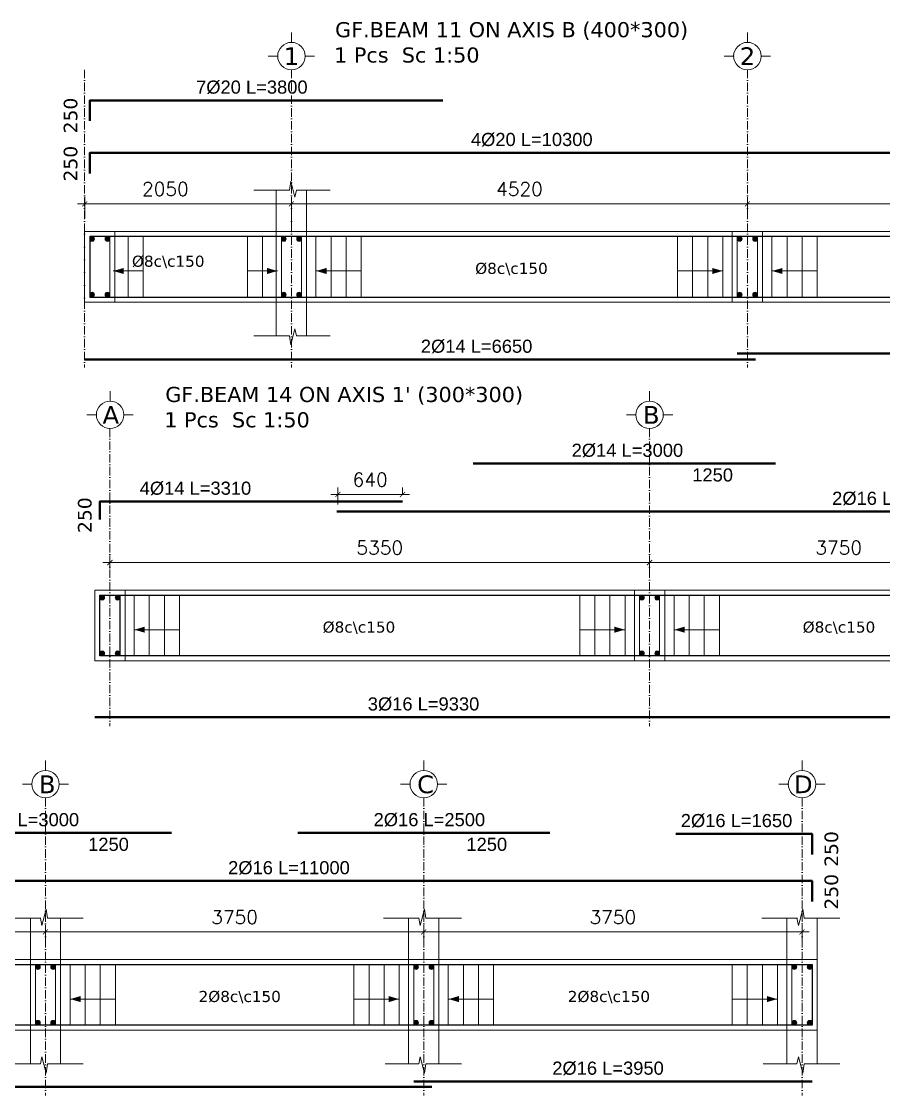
# Model space of a CAD drawing. Header units: inches. Extents: x -26151 to 62940, y -10194 to 246332.
# Drawn here: x 2773 to 3628, y 105344 to 106408 of the extents above; entities that cross this region are included whole.
import ezdxf

# ---------------------------------------------------------------- set-up
doc = ezdxf.new("R2010")
doc.units = ezdxf.units.IN
doc.header["$LTSCALE"] = 0.7
doc.header["$MEASUREMENT"] = 0
doc.linetypes.add('ACAD_ISO10W100', pattern=[18, 12, -3, 0, -3])
doc.layers.get('0').update_dxf_attribs({"lineweight": 13})
doc.layers.get('Defpoints').update_dxf_attribs({"lineweight": 5})
for name, color, linetype, lineweight in [('axis', 254, 'ACAD_ISO10W100', 9), ('BEAM FRAME', 5, 'Continuous', 18), ('COLUMN', 4, 'Continuous', 20), ('elevline', 30, 'Continuous', 20), ('FRAME 070', 5, 'Continuous', 60), ('hatch', 9, 'Continuous', 9), ('renforcment', 141, 'Continuous', 40), ('tex', 3, 'Continuous', 25), ('TEXT', 3, 'Continuous', 25), ('top rein. extension', 50, 'Continuous', 20), ('top renforcment', 7, 'Continuous', 40)]:
    doc.layers.add(name, color=color, linetype=linetype, lineweight=lineweight)
doc.styles.add('100', font='romans.shx', dxfattribs={"height": 13.5})
doc.styles.add('romanc', font='verdana.ttf', dxfattribs={"height": 250})
doc.styles.get("Standard").update_dxf_attribs({"font": 'arial.ttf', "height": 13})
doc.dimstyles.new('100', dxfattribs={"dimtxt": 13.5, "dimasz": 5, "dimexe": 7, "dimexo": 7, "dimgap": 8, "dimtad": 1, "dimdec": 0, "dimlfac": 10, "dimzin": 4, "dimdsep": 46, "dimtxsty": '100', "dimblk": 'ARCHTICK', "dimcen": 0.09, "dimdle": 7, "dimclrd": 1, "dimclre": 8, "dimclrt": 2, "dimadec": 0, "dimazin": 1, "dimtfac": 1, "dimtdec": 0, "dimtix": 1, "dimtofl": 0, "dimtmove": 0, "dimatfit": 3, "dimldrblk": 'ARCHTICK', "dimfxl": 0, "dimtolj": 1, "dimtzin": 0, "dimlwd": -1, "dimlwe": -1, "dimarcsym": 0})
doc.dimstyles.get("Standard").update_dxf_attribs({"dimtxt": 13, "dimasz": 5, "dimexe": 0.18, "dimexo": 0.0625, "dimgap": 6, "dimtad": 1, "dimdec": 0, "dimlfac": 10, "dimzin": 0, "dimdsep": 46, "dimtxsty": 'Standard', "dimblk": 'ARCHTICK', "dimcen": 0.09, "dimse1": 1, "dimse2": 1, "dimclrd": 1, "dimclre": 7, "dimclrt": 3, "dimadec": 0, "dimazin": 0, "dimtfac": 1, "dimtdec": 0, "dimtix": 1, "dimtofl": 0, "dimtmove": 0, "dimatfit": 3, "dimldrblk": 'ARCHTICK', "dimfxl": 0, "dimtolj": 1, "dimtzin": 0, "dimarcsym": 0})

# ---------------------------------------------------------------- blocks, each defined once
blk = doc.blocks.new('*D1997')
at = {"layer": 'Defpoints', "color": 0, "transparency": 16777216}
for p in [(2810.8, 106278.2, -218.4), (2810.8, 106278.2), (3840.7, 106278.2, -167.8)]:
    blk.add_point(p, dxfattribs=at)
at = {"layer": 'TEXT', "color": 3, "transparency": 16777216, "insert": (3279, 106291.3), "char_height": 13, "attachment_point": 5}
blk.add_mtext('\\A1;4%%C20 L=10300', dxfattribs=at)
blk = doc.blocks.new('_ArchTick')
at = {"color": 0, "linetype": 'ByBlock', "lineweight": 0, "const_width": 0.15}
blk.add_lwpolyline([(-0.5, -0.5), (0.5, 0.5)], dxfattribs=at)
blk = doc.blocks.new('*D2000')
at = {"color": 8, "transparency": 16777216}
for p, q in [((3492.8, 106218.8), (3492.8, 106234.7)), ((4132.8, 106221.1), (4132.8, 106234.7))]:
    blk.add_line(p, q, dxfattribs=at)
at = {"color": 1, "transparency": 16777216}
blk.add_line((4139.8, 106227.7), (3485.8, 106227.7), dxfattribs=at)
at = {"layer": 'Defpoints', "color": 0, "transparency": 16777216}
for p in [(3492.8, 106227.7), (3492.8, 106211.8), (4132.8, 106214.1)]:
    blk.add_point(p, dxfattribs=at)
at = {"color": 1, "transparency": 16777216, "xscale": 5, "yscale": 5, "zscale": 5, "rotation": 180}
blk.add_blockref('_ArchTick', (3492.8, 106227.7), dxfattribs=at)
at = {"color": 1, "transparency": 16777216, "xscale": 5, "yscale": 5, "zscale": 5}
blk.add_blockref('_ArchTick', (4132.8, 106227.7), dxfattribs=at)
at = {"color": 2, "transparency": 16777216, "insert": (3812.8, 106242.4), "char_height": 13.5, "attachment_point": 5, "style": '100'}
blk.add_mtext('\\A1;6400', dxfattribs=at)
blk = doc.blocks.new('*D2001')
at = {"color": 8, "transparency": 16777216}
for p, q in [((3040.8, 106206.5), (3040.8, 106234.7)), ((3492.8, 106218.8), (3492.8, 106234.7))]:
    blk.add_line(p, q, dxfattribs=at)
at = {"color": 1, "transparency": 16777216}
blk.add_line((3033.8, 106227.7), (3499.8, 106227.7), dxfattribs=at)
at = {"layer": 'Defpoints', "color": 0, "transparency": 16777216}
for p in [(3492.8, 106227.7), (3492.8, 106211.8), (3040.8, 106199.5)]:
    blk.add_point(p, dxfattribs=at)
at = {"color": 1, "transparency": 16777216, "xscale": 5, "yscale": 5, "zscale": 5, "rotation": 180}
blk.add_blockref('_ArchTick', (3040.8, 106227.7), dxfattribs=at)
at = {"color": 1, "transparency": 16777216, "xscale": 5, "yscale": 5, "zscale": 5}
blk.add_blockref('_ArchTick', (3492.8, 106227.7), dxfattribs=at)
at = {"color": 2, "transparency": 16777216, "insert": (3266.8, 106242.4), "char_height": 13.5, "attachment_point": 5, "style": '100'}
blk.add_mtext('\\A1;4520', dxfattribs=at)
blk = doc.blocks.new('*D2002')
at = {"layer": 'Defpoints', "color": 0, "transparency": 16777216}
for p in [(2810.8, 106330.2, -218.4), (2810.8, 106330.2), (3190.8, 106330.2, -209.5)]:
    blk.add_point(p, dxfattribs=at)
at = {"layer": 'TEXT', "color": 3, "transparency": 16777216, "insert": (3001.5, 106343.2), "char_height": 13, "attachment_point": 5}
blk.add_mtext('\\A1;7%%C20 L=3800', dxfattribs=at)
blk = doc.blocks.new('*D2003')
at = {"layer": 'Defpoints', "color": 0, "transparency": 16777216}
for p in [(2835.8, 106073.4, -13652.7), (3500.8, 106073.4, -37100.9), (3500.8, 106073.4)]:
    blk.add_point(p, dxfattribs=at)
at = {"layer": 'TEXT', "color": 3, "transparency": 16777216, "insert": (3224.3, 106086.4), "char_height": 13, "attachment_point": 5}
blk.add_mtext('\\A1;2%%C14 L=6650', dxfattribs=at)
blk = doc.blocks.new('*D2004')
at = {"layer": 'Defpoints', "color": 0, "transparency": 16777216}
for p in [(3482.8, 106079.5, -13652.7), (4142.8, 106079.5, -37100.9), (4142.8, 106079.5)]:
    blk.add_point(p, dxfattribs=at)
at = {"layer": 'TEXT', "color": 3, "transparency": 16777216, "insert": (3830.1, 106092.5), "char_height": 13, "attachment_point": 5}
blk.add_mtext('\\A1;2%%C14 L=6600', dxfattribs=at)
blk = doc.blocks.new('*D2006')
at = {"color": 8, "transparency": 16777216}
for p, q in [((2835.8, 106213.3), (2835.8, 106234.7)), ((3040.8, 106206.5), (3040.8, 106234.7))]:
    blk.add_line(p, q, dxfattribs=at)
at = {"color": 1, "transparency": 16777216}
blk.add_line((3047.8, 106227.7), (2828.8, 106227.7), dxfattribs=at)
at = {"layer": 'Defpoints', "color": 0, "transparency": 16777216}
for p in [(2835.8, 106227.7), (2835.8, 106206.3), (3040.8, 106199.5)]:
    blk.add_point(p, dxfattribs=at)
at = {"color": 1, "transparency": 16777216, "xscale": 5, "yscale": 5, "zscale": 5, "rotation": 180}
blk.add_blockref('_ArchTick', (2835.8, 106227.7), dxfattribs=at)
at = {"color": 1, "transparency": 16777216, "xscale": 5, "yscale": 5, "zscale": 5}
blk.add_blockref('_ArchTick', (3040.8, 106227.7), dxfattribs=at)
at = {"color": 2, "transparency": 16777216, "insert": (2915.8, 106242.4), "char_height": 13.5, "attachment_point": 5, "style": '100'}
blk.add_mtext('\\A1;2050', dxfattribs=at)
blk = doc.blocks.new('*D2012')
at = {"layer": 'Defpoints', "color": 0, "transparency": 16777216}
for p in [(2487, 105556.6, -167.8), (3586.9, 105556.6, -0.5), (3586.9, 105556.6)]:
    blk.add_point(p, dxfattribs=at)
at = {"layer": 'TEXT', "color": 3, "transparency": 16777216, "insert": (3038.3, 105569.6), "char_height": 13, "attachment_point": 5}
blk.add_mtext('\\A1;2%%C16 L=11000', dxfattribs=at)
blk = doc.blocks.new('*D2013')
at = {"color": 8, "transparency": 16777216}
for p, q in [((2261.9, 105500.1), (2261.9, 105513.1)), ((2796.9, 105499.7), (2796.9, 105513.1))]:
    blk.add_line(p, q, dxfattribs=at)
at = {"color": 1, "transparency": 16777216}
blk.add_line((2803.9, 105506.1), (2254.9, 105506.1), dxfattribs=at)
at = {"layer": 'Defpoints', "color": 0, "transparency": 16777216}
for p in [(2261.9, 105506.1), (2261.9, 105493.1), (2796.9, 105492.7)]:
    blk.add_point(p, dxfattribs=at)
at = {"color": 1, "transparency": 16777216, "xscale": 5, "yscale": 5, "zscale": 5, "rotation": 180}
blk.add_blockref('_ArchTick', (2261.9, 105506.1), dxfattribs=at)
at = {"color": 1, "transparency": 16777216, "xscale": 5, "yscale": 5, "zscale": 5}
blk.add_blockref('_ArchTick', (2796.9, 105506.1), dxfattribs=at)
at = {"color": 2, "transparency": 16777216, "insert": (2529.4, 105520.8), "char_height": 13.5, "attachment_point": 5, "style": '100'}
blk.add_mtext('\\A1;5350', dxfattribs=at)
blk = doc.blocks.new('*D2015')
at = {"color": 8, "transparency": 16777216}
for p, q in [((3171.9, 105499.5), (3171.9, 105513.1)), ((3546.9, 105497.2), (3546.9, 105513.1))]:
    blk.add_line(p, q, dxfattribs=at)
at = {"color": 1, "transparency": 16777216}
blk.add_line((3164.9, 105506.1), (3553.9, 105506.1), dxfattribs=at)
at = {"layer": 'Defpoints', "color": 0, "transparency": 16777216}
for p in [(3546.9, 105506.1), (3171.9, 105492.5), (3546.9, 105490.2)]:
    blk.add_point(p, dxfattribs=at)
at = {"color": 1, "transparency": 16777216, "xscale": 5, "yscale": 5, "zscale": 5, "rotation": 180}
blk.add_blockref('_ArchTick', (3171.9, 105506.1), dxfattribs=at)
at = {"color": 1, "transparency": 16777216, "xscale": 5, "yscale": 5, "zscale": 5}
blk.add_blockref('_ArchTick', (3546.9, 105506.1), dxfattribs=at)
at = {"color": 2, "transparency": 16777216, "insert": (3359.4, 105520.8), "char_height": 13.5, "attachment_point": 5, "style": '100'}
blk.add_mtext('\\A1;3750', dxfattribs=at)
blk = doc.blocks.new('*D2016')
at = {"layer": 'Defpoints', "color": 0, "transparency": 16777216}
for p in [(3421.9, 105603.2, -217.9), (3586.9, 105603.2, -218.4), (3586.9, 105603.2)]:
    blk.add_point(p, dxfattribs=at)
at = {"layer": 'TEXT', "color": 3, "transparency": 16777216, "insert": (3482, 105616.3), "char_height": 13, "attachment_point": 5}
blk.add_mtext('\\A1;2%%C16 L=1650', dxfattribs=at)
blk = doc.blocks.new('*D2017')
at = {"layer": 'Defpoints', "color": 0, "transparency": 16777216}
for p in [(3161.9, 105357.9, -37100.9), (3161.9, 105357.9), (3556.9, 105357.9, -13652.7)]:
    blk.add_point(p, dxfattribs=at)
at = {"layer": 'TEXT', "color": 3, "transparency": 16777216, "insert": (3354.6, 105370.9), "char_height": 13, "attachment_point": 5}
blk.add_mtext('\\A1;2%%C16 L=3950', dxfattribs=at)
blk = doc.blocks.new('*D2018')
at = {"layer": 'Defpoints', "color": 0, "transparency": 16777216}
for p in [(2246.9, 105352.8, -37100.9), (2246.9, 105352.8), (3179.9, 105352.8, -13652.7)]:
    blk.add_point(p, dxfattribs=at)
at = {"layer": 'TEXT', "color": 3, "transparency": 16777216, "insert": (2575.2, 105365.8), "char_height": 13, "attachment_point": 5}
blk.add_mtext('\\A1;2%%C16 L=9330', dxfattribs=at)
blk = doc.blocks.new('*D2019')
at = {"color": 8, "transparency": 16777216}
for p, q in [((2796.9, 105499.7), (2796.9, 105513.1)), ((3171.9, 105498.5), (3171.9, 105513.1))]:
    blk.add_line(p, q, dxfattribs=at)
at = {"color": 1, "transparency": 16777216}
blk.add_line((2789.9, 105506.1), (3178.9, 105506.1), dxfattribs=at)
at = {"layer": 'Defpoints', "color": 0, "transparency": 16777216}
for p in [(3171.9, 105506.1), (2796.9, 105492.7), (3171.9, 105491.5)]:
    blk.add_point(p, dxfattribs=at)
at = {"color": 1, "transparency": 16777216, "xscale": 5, "yscale": 5, "zscale": 5, "rotation": 180}
blk.add_blockref('_ArchTick', (2796.9, 105506.1), dxfattribs=at)
at = {"color": 1, "transparency": 16777216, "xscale": 5, "yscale": 5, "zscale": 5}
blk.add_blockref('_ArchTick', (3171.9, 105506.1), dxfattribs=at)
at = {"color": 2, "transparency": 16777216, "insert": (2984.4, 105520.8), "char_height": 13.5, "attachment_point": 5, "style": '100'}
blk.add_mtext('\\A1;3750', dxfattribs=at)
blk = doc.blocks.new('*D2029')
at = {"layer": 'Defpoints', "color": 0, "transparency": 16777216}
for p in [(3085.8, 105922.7, -167.8), (4185.8, 105922.7, -0.5), (4185.8, 105922.7)]:
    blk.add_point(p, dxfattribs=at)
at = {"layer": 'TEXT', "color": 3, "transparency": 16777216, "insert": (3637.1, 105935.7), "char_height": 13, "attachment_point": 5}
blk.add_mtext('\\A1;2%%C16 L=11000', dxfattribs=at)
blk = doc.blocks.new('*D2030')
at = {"color": 1, "transparency": 16777216}
blk.add_line((3402.8, 105872.2), (2853.8, 105872.2), dxfattribs=at)
at = {"color": 8, "transparency": 16777216}
for p, q in [((2860.8, 105866.2), (2860.8, 105879.2)), ((3395.8, 105865.8), (3395.8, 105879.2))]:
    blk.add_line(p, q, dxfattribs=at)
at = {"layer": 'Defpoints', "color": 0, "transparency": 16777216}
for p in [(2860.8, 105872.2), (2860.8, 105859.2), (3395.8, 105858.8)]:
    blk.add_point(p, dxfattribs=at)
at = {"color": 1, "transparency": 16777216, "xscale": 5, "yscale": 5, "zscale": 5, "rotation": 180}
blk.add_blockref('_ArchTick', (2860.8, 105872.2), dxfattribs=at)
at = {"color": 1, "transparency": 16777216, "xscale": 5, "yscale": 5, "zscale": 5}
blk.add_blockref('_ArchTick', (3395.8, 105872.2), dxfattribs=at)
at = {"color": 2, "transparency": 16777216, "insert": (3128.3, 105886.9), "char_height": 13.5, "attachment_point": 5, "style": '100'}
blk.add_mtext('\\A1;5350', dxfattribs=at)
blk = doc.blocks.new('*D2031')
at = {"layer": 'Defpoints', "color": 0, "transparency": 16777216}
for p in [(2819.8, 105932.7, -218.5), (3150.8, 105932.7, -157.8), (3150.8, 105932.7)]:
    blk.add_point(p, dxfattribs=at)
at = {"layer": 'TEXT', "color": 3, "transparency": 16777216, "insert": (2945.6, 105945.7), "char_height": 13, "attachment_point": 5}
blk.add_mtext('\\A1;4%%C14 L=3310', dxfattribs=at)
blk = doc.blocks.new('*D2176')
at = {"color": 8, "transparency": 16777216}
for p, q in [((3086.8, 105929.7), (3086.8, 105946.7)), ((3150.8, 105939.7), (3150.8, 105946.7))]:
    blk.add_line(p, q, dxfattribs=at)
at = {"color": 1, "transparency": 16777216}
blk.add_line((3079.8, 105939.7), (3157.8, 105939.7), dxfattribs=at)
at = {"layer": 'Defpoints', "color": 0, "transparency": 16777216}
for p in [(3150.8, 105939.7), (3150.8, 105932.7), (3086.8, 105922.7)]:
    blk.add_point(p, dxfattribs=at)
at = {"color": 1, "transparency": 16777216, "xscale": 5, "yscale": 5, "zscale": 5, "rotation": 180}
blk.add_blockref('_ArchTick', (3086.8, 105939.7), dxfattribs=at)
at = {"color": 1, "transparency": 16777216, "xscale": 5, "yscale": 5, "zscale": 5}
blk.add_blockref('_ArchTick', (3150.8, 105939.7), dxfattribs=at)
at = {"color": 2, "transparency": 16777216, "insert": (3118.8, 105954.5), "char_height": 13.5, "attachment_point": 5, "style": '100'}
blk.add_mtext('\\A1;640', dxfattribs=at)
blk = doc.blocks.new('*D2034')
at = {"layer": 'Defpoints', "color": 0, "transparency": 16777216}
for p in [(2845.8, 105718.9, -37100.9), (2845.8, 105718.9), (3778.8, 105718.9, -13652.7)]:
    blk.add_point(p, dxfattribs=at)
at = {"layer": 'TEXT', "color": 3, "transparency": 16777216, "insert": (3171.7, 105731.9), "char_height": 13, "attachment_point": 5}
blk.add_mtext('\\A1;3%%C16 L=9330', dxfattribs=at)
blk = doc.blocks.new('*D2035')
at = {"color": 1, "transparency": 16777216}
blk.add_line((3388.8, 105872.2), (3777.8, 105872.2), dxfattribs=at)
at = {"color": 8, "transparency": 16777216}
for p, q in [((3395.8, 105865.8), (3395.8, 105879.2)), ((3770.8, 105864.6), (3770.8, 105879.2))]:
    blk.add_line(p, q, dxfattribs=at)
at = {"layer": 'Defpoints', "color": 0, "transparency": 16777216}
for p in [(3770.8, 105872.2), (3395.8, 105858.8), (3770.8, 105857.6)]:
    blk.add_point(p, dxfattribs=at)
at = {"color": 1, "transparency": 16777216, "xscale": 5, "yscale": 5, "zscale": 5, "rotation": 180}
blk.add_blockref('_ArchTick', (3395.8, 105872.2), dxfattribs=at)
at = {"color": 1, "transparency": 16777216, "xscale": 5, "yscale": 5, "zscale": 5}
blk.add_blockref('_ArchTick', (3770.8, 105872.2), dxfattribs=at)
at = {"color": 2, "transparency": 16777216, "insert": (3583.3, 105886.9), "char_height": 13.5, "attachment_point": 5, "style": '100'}
blk.add_mtext('\\A1;3750', dxfattribs=at)
blk = doc.blocks.new('*D2047')
at = {"layer": 'Defpoints', "color": 0, "transparency": 16777216}
for p in [(3220.8, 105970.3, -203.1), (3220.8, 105970.3), (3520.8, 105970.3, -189.9)]:
    blk.add_point(p, dxfattribs=at)
at = {"layer": 'TEXT', "color": 3, "transparency": 16777216, "insert": (3373.8, 105983.3), "char_height": 13, "attachment_point": 5}
blk.add_mtext('\\A1;2%%C14 L=3000', dxfattribs=at)
blk = doc.blocks.new('*D2048')
at = {"layer": 'Defpoints', "color": 0, "transparency": 16777216}
for p in [(3395.8, 105968.7), (3520.8, 105968.7), (3520.8, 105946.3)]:
    blk.add_point(p, dxfattribs=at)
at = {"layer": 'TEXT', "color": 3, "transparency": 16777216, "insert": (3458.3, 105959), "char_height": 13, "attachment_point": 5}
blk.add_mtext('\\A1;1250', dxfattribs=at)
blk = doc.blocks.new('*D2050')
at = {"layer": 'Defpoints', "color": 0, "transparency": 16777216}
for p in [(3046.9, 105604.2, -203.1), (3046.9, 105604.2), (3296.9, 105604.2, -189.9)]:
    blk.add_point(p, dxfattribs=at)
at = {"layer": 'TEXT', "color": 3, "transparency": 16777216, "insert": (3177.5, 105617.2), "char_height": 13, "attachment_point": 5}
blk.add_mtext('\\A1;2%%C16 L=2500', dxfattribs=at)
blk = doc.blocks.new('*D2051')
at = {"layer": 'Defpoints', "color": 0, "transparency": 16777216}
for p in [(3171.9, 105602.6), (3296.9, 105602.6), (3296.9, 105580.2)]:
    blk.add_point(p, dxfattribs=at)
at = {"layer": 'TEXT', "color": 3, "transparency": 16777216, "insert": (3234.4, 105592.9), "char_height": 13, "attachment_point": 5}
blk.add_mtext('\\A1;1250', dxfattribs=at)
blk = doc.blocks.new('*D2052')
at = {"layer": 'Defpoints', "color": 0, "transparency": 16777216}
for p in [(2621.9, 105604.2, -203.1), (2621.9, 105604.2), (2921.9, 105604.2, -189.9)]:
    blk.add_point(p, dxfattribs=at)
at = {"layer": 'TEXT', "color": 3, "transparency": 16777216, "insert": (2775, 105617.2), "char_height": 13, "attachment_point": 5}
blk.add_mtext('\\A1;2%%C16 L=3000', dxfattribs=at)
blk = doc.blocks.new('*D2053')
at = {"layer": 'Defpoints', "color": 0, "transparency": 16777216}
for p in [(2796.9, 105602.6), (2921.9, 105602.6), (2921.9, 105580.2)]:
    blk.add_point(p, dxfattribs=at)
at = {"layer": 'TEXT', "color": 3, "transparency": 16777216, "insert": (2859.4, 105592.9), "char_height": 13, "attachment_point": 5}
blk.add_mtext('\\A1;1250', dxfattribs=at)

msp = doc.modelspace()

# ---------------------------------------------------------------- hatches: boundary and pattern name
at = {"layer": 'elevline'}
for points in [[(2845.52, 106193, 1), (2840.76, 106193, 1)], [(2856, 106193, -1), (2860.76, 106193, -1)], [(3035.52, 106193, 1), (3030.76, 106193, 1)], [(3046, 106193, -1), (3050.76, 106193, -1)], [(3487.52, 106193, 1), (3482.76, 106193, 1)], [(3498, 106193, -1), (3502.76, 106193, -1)], [(2845.52, 106137.75, -1), (2840.76, 106137.75, -1)], [(2856, 106137.75, 1), (2860.76, 106137.75, 1)], [(3035.52, 106137.75, -1), (3030.76, 106137.75, -1)], [(3046, 106137.75, 1), (3050.76, 106137.75, 1)], [(3487.52, 106137.75, -1), (3482.76, 106137.75, -1)], [(3498, 106137.75, 1), (3502.76, 106137.75, 1)], [(2855.52, 105837.48, 1), (2850.76, 105837.48, 1)], [(2866, 105837.48, -1), (2870.76, 105837.48, -1)], [(3390.52, 105837.48, 1), (3385.76, 105837.48, 1)], [(3401, 105837.48, -1), (3405.76, 105837.48, -1)], [(2855.52, 105782.24, -1), (2850.76, 105782.24, -1)], [(2866, 105782.24, 1), (2870.76, 105782.24, 1)], [(3390.52, 105782.24, -1), (3385.76, 105782.24, -1)], [(3401, 105782.24, 1), (3405.76, 105782.24, 1)], [(2791.69, 105471.39, 1), (2786.93, 105471.39, 1)], [(2802.18, 105471.39, -1), (2806.93, 105471.39, -1)], [(3166.69, 105471.39, 1), (3161.93, 105471.39, 1)], [(3177.18, 105471.39, -1), (3181.93, 105471.39, -1)], [(3541.69, 105471.39, 1), (3536.93, 105471.39, 1)], [(3552.18, 105471.39, -1), (3556.93, 105471.39, -1)], [(2791.69, 105416.15, -1), (2786.93, 105416.15, -1)], [(2802.18, 105416.15, 1), (2806.93, 105416.15, 1)], [(3166.69, 105416.15, -1), (3161.93, 105416.15, -1)], [(3177.18, 105416.15, 1), (3181.93, 105416.15, 1)], [(3541.69, 105416.15, -1), (3536.93, 105416.15, -1)], [(3552.18, 105416.15, 1), (3556.93, 105416.15, 1)]]:
    msp.add_hatch(color=256, dxfattribs=at).paths.add_polyline_path(points)

# ---------------------------------------------------------------- linework, layer by layer
at = {"layer": 'axis'}
for p, q in [((2835.76, 106360.57), (2835.76, 106065.64)), ((3040.76, 106360.57), (3040.76, 106065.64)), ((3492.76, 106360.57), (3492.76, 106065.64)), ((3492.76, 106360.57), (3492.76, 106065.64)), ((2860.76, 106005.05), (2860.76, 105710.12)), ((3395.76, 106005.05), (3395.76, 105710.12)), ((2796.93, 105638.96), (2796.93, 105344.03)), ((3171.93, 105638.96), (3171.93, 105344.03)), ((3546.93, 105638.96), (3546.93, 105344.03)), ((3546.93, 105638.96), (3546.93, 105344.03))]:
    msp.add_line(p, q, dxfattribs=at)
at = {"layer": 'BEAM FRAME', "elevation": 217.91}
for points in [[(2835.76, 106130.37), (4709.76, 106130.37), (4709.76, 106200.37), (2835.76, 106200.37)], [(4160.76, 105774.86), (2845.76, 105774.86), (2845.76, 105844.86), (4160.76, 105844.86)], [(3561.93, 105408.77), (2246.93, 105408.77), (2246.93, 105478.77), (3561.93, 105478.77)]]:
    msp.add_lwpolyline(points, close=True, dxfattribs=at)
at = {"layer": 'COLUMN', "lineweight": 20}
for p, q in [((3025.76, 106241.3, 217.91), (3025.76, 106200.37, 217.91)), ((3055.76, 106241.3, 217.91), (3055.76, 106200.37, 217.91)), ((3025.76, 106096.95, 217.91), (3025.76, 106130.37, 217.91)), ((3055.76, 106096.95, 217.91), (3055.76, 106130.37, 217.91)), ((2781.93, 105519.7, 217.91), (2781.93, 105478.77, 217.91)), ((2811.93, 105519.7, 217.91), (2811.93, 105478.77, 217.91)), ((3156.93, 105519.7, 217.91), (3156.93, 105478.77, 217.91)), ((3186.93, 105519.7, 217.91), (3186.93, 105478.77, 217.91)), ((3531.93, 105519.7, 217.91), (3531.93, 105478.77, 217.91)), ((3561.93, 105519.7, 217.91), (3561.93, 105478.77, 217.91)), ((2781.93, 105375.35, 217.91), (2781.93, 105408.77, 217.91)), ((2811.93, 105375.35, 217.91), (2811.93, 105408.77, 217.91)), ((3156.93, 105375.35, 217.91), (3156.93, 105408.77, 217.91)), ((3186.93, 105375.35, 217.91), (3186.93, 105408.77, 217.91)), ((3531.93, 105375.35, 217.91), (3531.93, 105408.77, 217.91)), ((3561.93, 105375.35, 217.91), (3561.93, 105408.77, 217.91))]:
    msp.add_line(p, q, dxfattribs=at)
at = {"layer": 'elevline'}
for p, q in [((2878.85, 106135.37), (2878.85, 106195.37)), ((2893.85, 106135.37), (2893.85, 106195.37)), ((2997.1, 106135.37), (2997.1, 106195.37)), ((3012.1, 106135.37), (3012.1, 106195.37)), ((3065.07, 106135.37), (3065.07, 106195.37)), ((3080.03, 106135.37), (3080.03, 106195.37)), ((3095.03, 106135.37), (3095.03, 106195.37)), ((3110.03, 106135.37), (3110.03, 106195.37)), ((3423.49, 106135.37), (3423.49, 106195.37)), ((3438.49, 106135.37), (3438.49, 106195.37)), ((3453.49, 106135.37), (3453.49, 106195.37)), ((3468.45, 106135.37), (3468.45, 106195.37)), ((3517.07, 106135.37), (3517.07, 106195.37)), ((3532.03, 106135.37), (3532.03, 106195.37)), ((3547.03, 106135.37), (3547.03, 106195.37)), ((3562.03, 106135.37), (3562.03, 106195.37)), ((2870.8, 105779.86), (2870.8, 105839.86)), ((2884.87, 105779.86), (2884.87, 105839.86)), ((2899.83, 105779.86), (2899.83, 105839.86)), ((2914.83, 105779.86), (2914.83, 105839.86)), ((2929.83, 105779.86), (2929.83, 105839.86)), ((3326.49, 105779.86), (3326.49, 105839.86)), ((3341.49, 105779.86), (3341.49, 105839.86)), ((3356.49, 105779.86), (3356.49, 105839.86)), ((3371.45, 105779.86), (3371.45, 105839.86)), ((3420.07, 105779.86), (3420.07, 105839.86)), ((3435.03, 105779.86), (3435.03, 105839.86)), ((3450.03, 105779.86), (3450.03, 105839.86)), ((3465.03, 105779.86), (3465.03, 105839.86)), ((2821.25, 105413.77), (2821.25, 105473.77)), ((2836.2, 105413.77), (2836.2, 105473.77)), ((2851.2, 105413.77), (2851.2, 105473.77)), ((2866.2, 105413.77), (2866.2, 105473.77)), ((3102.66, 105413.77), (3102.66, 105473.77)), ((3117.66, 105413.77), (3117.66, 105473.77)), ((3132.66, 105413.77), (3132.66, 105473.77)), ((3147.62, 105413.77), (3147.62, 105473.77)), ((3196.25, 105413.77), (3196.25, 105473.77)), ((3211.2, 105413.77), (3211.2, 105473.77)), ((3226.2, 105413.77), (3226.2, 105473.77)), ((3241.2, 105413.77), (3241.2, 105473.77)), ((3477.66, 105413.77), (3477.66, 105473.77)), ((3492.66, 105413.77), (3492.66, 105473.77)), ((3507.66, 105413.77), (3507.66, 105473.77)), ((3522.62, 105413.77), (3522.62, 105473.77))]:
    msp.add_line(p, q, dxfattribs=at)
for centre in [(2843.14, 106193), (2858.38, 106193), (3033.14, 106193), (3048.38, 106193), (3485.14, 106193), (3500.38, 106193), (2843.14, 106137.75), (2858.38, 106137.75), (3033.14, 106137.75), (3048.38, 106137.75), (3485.14, 106137.75), (3500.38, 106137.75), (2853.14, 105837.48), (2868.38, 105837.48), (3388.14, 105837.48), (3403.38, 105837.48), (2853.14, 105782.24), (2868.38, 105782.24), (3388.14, 105782.24), (3403.38, 105782.24), (2789.31, 105471.39), (2804.56, 105471.39), (3164.31, 105471.39), (3179.56, 105471.39), (3539.31, 105471.39), (3554.56, 105471.39), (2789.31, 105416.15), (2804.56, 105416.15), (3164.31, 105416.15), (3179.56, 105416.15), (3539.31, 105416.15), (3554.56, 105416.15)]:
    msp.add_circle(centre, 2.38, dxfattribs=at)
at = {"layer": 'FRAME 070', "lineweight": 20}
for p, q in [((3038.73, 106241.3, 217.91), (3040.08, 106250.3, 217.91)), ((3040.08, 106250.3, 217.91), (3044.26, 106234.23, 217.91)), ((3003.37, 106241.3, 217.91), (3038.73, 106241.3, 217.91)), ((3044.26, 106234.23, 217.91), (3045.77, 106241.3, 217.91)), ((3045.77, 106241.3, 217.91), (3079.16, 106241.3, 217.91)), ((3003.37, 106096.95, 217.91), (3038.73, 106096.95, 217.91)), ((3038.73, 106096.95, 217.91), (3040.08, 106087.95, 217.91)), ((3040.08, 106087.95, 217.91), (3044.26, 106104.02, 217.91)), ((3044.26, 106104.02, 217.91), (3045.77, 106096.95, 217.91)), ((3045.77, 106096.95, 217.91), (3079.16, 106096.95, 217.91)), ((2792.41, 105519.7, 217.91), (2757.05, 105519.7, 217.91)), ((2793.43, 105512.62, 217.91), (2791.93, 105519.7, 217.91)), ((2797.62, 105528.7, 217.91), (2793.43, 105512.62, 217.91)), ((2798.97, 105519.7, 217.91), (2797.62, 105528.7, 217.91)), ((2834.32, 105519.7, 217.91), (2798.97, 105519.7, 217.91)), ((3167.41, 105519.7, 217.91), (3132.05, 105519.7, 217.91)), ((3168.43, 105512.62, 217.91), (3166.93, 105519.7, 217.91)), ((3172.62, 105528.7, 217.91), (3168.43, 105512.62, 217.91)), ((3173.97, 105519.7, 217.91), (3172.62, 105528.7, 217.91)), ((3209.32, 105519.7, 217.91), (3173.97, 105519.7, 217.91)), ((3542.41, 105519.7, 217.91), (3507.05, 105519.7, 217.91)), ((3543.43, 105512.62, 217.91), (3541.93, 105519.7, 217.91)), ((3547.62, 105528.7, 217.91), (3543.43, 105512.62, 217.91)), ((3548.97, 105519.7, 217.91), (3547.62, 105528.7, 217.91)), ((3584.32, 105519.7, 217.91), (3548.97, 105519.7, 217.91)), ((2793.43, 105382.42, 217.91), (2791.93, 105375.35, 217.91)), ((2797.62, 105366.35, 217.91), (2793.43, 105382.42, 217.91)), ((3168.43, 105382.42, 217.91), (3166.93, 105375.35, 217.91)), ((3172.62, 105366.35, 217.91), (3168.43, 105382.42, 217.91)), ((3543.43, 105382.42, 217.91), (3541.93, 105375.35, 217.91)), ((3547.62, 105366.35, 217.91), (3543.43, 105382.42, 217.91)), ((2791.93, 105375.35, 217.91), (2758.54, 105375.35, 217.91)), ((2798.97, 105375.35, 217.91), (2797.62, 105366.35, 217.91)), ((2834.32, 105375.35, 217.91), (2798.97, 105375.35, 217.91)), ((3166.93, 105375.35, 217.91), (3133.54, 105375.35, 217.91)), ((3173.97, 105375.35, 217.91), (3172.62, 105366.35, 217.91)), ((3209.32, 105375.35, 217.91), (3173.97, 105375.35, 217.91)), ((3541.93, 105375.35, 217.91), (3508.54, 105375.35, 217.91)), ((3548.97, 105375.35, 217.91), (3547.62, 105366.35, 217.91)), ((3584.32, 105375.35, 217.91), (3548.97, 105375.35, 217.91))]:
    msp.add_line(p, q, dxfattribs=at)
at = {"layer": 'FRAME 070', "lineweight": 15}
for points in [[(2835.76, 106130.37), (2865.76, 106130.37), (2865.76, 106200.37), (2835.76, 106200.37)], [(3025.76, 106130.37), (3055.76, 106130.37), (3055.76, 106200.37), (3025.76, 106200.37)], [(3477.76, 106130.37), (3507.76, 106130.37), (3507.76, 106200.37), (3477.76, 106200.37)], [(2875.76, 105774.86), (2845.76, 105774.86), (2845.76, 105844.86), (2875.76, 105844.86)], [(3410.76, 105774.86), (3380.76, 105774.86), (3380.76, 105844.86), (3410.76, 105844.86)], [(2811.93, 105408.77), (2781.93, 105408.77), (2781.93, 105478.77), (2811.93, 105478.77)], [(3186.93, 105408.77), (3156.93, 105408.77), (3156.93, 105478.77), (3186.93, 105478.77)], [(3561.93, 105408.77), (3531.93, 105408.77), (3531.93, 105478.77), (3561.93, 105478.77)]]:
    msp.add_lwpolyline(points, close=True, dxfattribs=at)
at = {"layer": 'hatch'}
for p, q in [((3040.76, 106397.54), (3040.76, 106387.81)), ((3492.76, 106397.54), (3492.76, 106387.81)), ((3017.84, 106374.06), (3027.57, 106374.06)), ((3063.68, 106374.06), (3053.95, 106374.06)), ((3469.84, 106374.06), (3479.57, 106374.06)), ((3515.68, 106374.06), (3505.95, 106374.06)), ((2860.96, 106042.02), (2860.96, 106032.29)), ((3395.76, 106042.02), (3395.76, 106032.29)), ((2838.04, 106018.55), (2847.77, 106018.55)), ((2883.88, 106018.55), (2874.15, 106018.55)), ((3372.84, 106018.55), (3382.57, 106018.55)), ((3418.68, 106018.55), (3408.95, 106018.55)), ((2796.93, 105675.94), (2796.93, 105666.2)), ((3171.93, 105675.94), (3171.93, 105666.2)), ((3546.93, 105675.94), (3546.93, 105666.2)), ((2774.01, 105652.46), (2783.74, 105652.46)), ((2819.86, 105652.46), (2810.12, 105652.46)), ((3149.01, 105652.46), (3158.74, 105652.46)), ((3194.86, 105652.46), (3185.12, 105652.46)), ((3524.01, 105652.46), (3533.74, 105652.46)), ((3569.86, 105652.46), (3560.12, 105652.46))]:
    msp.add_line(p, q, dxfattribs=at)
for centre in [(3040.76, 106374.19), (3492.76, 106374.19), (2860.96, 106018.67), (3395.76, 106018.67), (2796.93, 105652.58), (3171.93, 105652.58), (3546.93, 105652.58)]:
    msp.add_circle(centre, 13.62, dxfattribs=at)
at = {"layer": 'renforcment', "lineweight": -2, "elevation": 217.91}
for points in [[(2840.76, 106135.37), (4704.76, 106135.37), (4704.76, 106195.37), (2840.76, 106195.37)], [(4155.76, 105779.86), (2850.76, 105779.86), (2850.76, 105839.86), (4155.76, 105839.86)], [(3556.93, 105413.77), (2251.93, 105413.77), (2251.93, 105473.77), (3556.93, 105473.77)]]:
    msp.add_lwpolyline(points, close=True, dxfattribs=at)
at = {"layer": 'top rein. extension'}
for p, q in [((2863.89, 106161.21), (2893.85, 106161.21)), ((3027.06, 106161.21), (2997.1, 106161.21)), ((3065.07, 106161.21), (3110.03, 106161.21)), ((3468.45, 106161.21), (3423.49, 106161.21)), ((3517.07, 106161.21), (3562.03, 106161.21)), ((2884.87, 105805.7), (2929.83, 105805.7)), ((3371.45, 105805.7), (3326.49, 105805.7)), ((3420.07, 105805.7), (3465.03, 105805.7)), ((2821.25, 105439.61), (2866.2, 105439.61)), ((3147.62, 105439.61), (3102.66, 105439.61)), ((3196.25, 105439.61), (3241.2, 105439.61)), ((3522.62, 105439.61), (3477.66, 105439.61))]:
    msp.add_line(p, q, dxfattribs=at)
for points in [[(2874.36, 106164.21), (2864.24, 106161.21), (2874.36, 106158.21)], [(3016.59, 106164.21), (3026.71, 106161.21), (3016.59, 106158.21)], [(3075.55, 106164.21), (3065.42, 106161.21), (3075.55, 106158.21)], [(3457.97, 106164.21), (3468.1, 106161.21), (3457.97, 106158.21)], [(3527.55, 106164.21), (3517.42, 106161.21), (3527.55, 106158.21)], [(2895.35, 105808.7), (2885.22, 105805.7), (2895.35, 105802.7)], [(3360.97, 105808.7), (3371.1, 105805.7), (3360.97, 105802.7)], [(3430.55, 105808.7), (3420.42, 105805.7), (3430.55, 105802.7)], [(2831.72, 105442.61), (2821.59, 105439.61), (2831.72, 105436.61)], [(3137.15, 105442.61), (3147.27, 105439.61), (3137.15, 105436.61)], [(3206.72, 105442.61), (3196.59, 105439.61), (3206.72, 105436.61)], [(3512.15, 105442.61), (3522.27, 105439.61), (3512.15, 105436.61)]]:
    msp.add_solid(points, dxfattribs=at)
at = {"layer": 'top renforcment'}
for p, q in [((3500.76, 106073.36), (2835.76, 106073.36)), ((4142.76, 106079.5), (3482.76, 106079.5)), ((2845.76, 105718.86), (3778.76, 105718.86)), ((2246.93, 105352.78), (3179.93, 105352.78)), ((3161.93, 105357.9), (3556.93, 105357.9))]:
    msp.add_line(p, q, dxfattribs=at)
for points in [[(2840.76, 106309.88), (2840.76, 106330.16), (3190.76, 106330.16)], [(2840.76, 106257.98), (2840.76, 106278.25), (3840.73, 106278.25)], [(3220.76, 105970.29), (3520.76, 105970.29)], [(3150.79, 105932.73), (2850.76, 105932.73), (2850.76, 105914.84)], [(4155.76, 105902.46), (4155.76, 105922.73), (3085.79, 105922.73)], [(2621.93, 105604.21), (2921.93, 105604.21)], [(3046.93, 105604.21), (3296.93, 105604.21)], [(3556.93, 105536.37), (3556.93, 105556.65), (2486.96, 105556.65)]]:
    msp.add_lwpolyline(points, dxfattribs=at)
at = {"layer": 'top renforcment', "lineweight": 15}
for points in [[(2840.76, 106135.37), (2860.76, 106135.37), (2860.76, 106195.37), (2840.76, 106195.37)], [(3030.76, 106135.37), (3050.76, 106135.37), (3050.76, 106195.37), (3030.76, 106195.37)], [(3482.76, 106135.37), (3502.76, 106135.37), (3502.76, 106195.37), (3482.76, 106195.37)], [(2870.76, 105779.86), (2850.76, 105779.86), (2850.76, 105839.86), (2870.76, 105839.86)], [(3405.76, 105779.86), (3385.76, 105779.86), (3385.76, 105839.86), (3405.76, 105839.86)], [(2806.93, 105413.77), (2786.93, 105413.77), (2786.93, 105473.77), (2806.93, 105473.77)], [(3181.93, 105413.77), (3161.93, 105413.77), (3161.93, 105473.77), (3181.93, 105473.77)], [(3556.93, 105413.77), (3536.93, 105413.77), (3536.93, 105473.77), (3556.93, 105473.77)]]:
    msp.add_lwpolyline(points, close=True, dxfattribs=at)
at = {"layer": 'top renforcment', "elevation": 217.91}
msp.add_lwpolyline([(3556.93, 105582.98), (3556.93, 105603.25), (3421.93, 105603.25)], dxfattribs=at)

# ---------------------------------------------------------------- texts
at = {"layer": 'tex', "style": 'romanc'}
for s, p in [('%%C8c\\c150', (2882.64, 106165.38, -33436.19)), ('%%C8c\\c150', (3222.9, 106158.3, -33436.19)), ('%%C8c\\c150', (3071.69, 105802.79, -33436.19)), ('%%C8c\\c150', (3547.54, 105802.79, -33436.19)), ('2%%C8c\\c150', (2948.71, 105436.7, -33436.19)), ('2%%C8c\\c150', (3314.7, 105436.7, -33436.19))]:
    msp.add_text(s, height=11, dxfattribs=at).set_placement(p)
at = {"layer": 'TEXT', "style": 'romanc'}
for s, height, p in [('GF.BEAM 11 ON AXIS B (400*300)', 15, (3084.01, 106392.87)), ('1', 17.6, (3033.16, 106365.27)), ('1 Pcs  Sc 1:50 ', 15, (3082.99, 106367.77)), ('2', 17.6, (3485.16, 106365.27)), ("GF.BEAM 14 ON AXIS 1' (300*300)", 15, (2915.67, 106031.34)), ('A', 17.6, (2853.43, 106009.75)), ('1 Pcs  Sc 1:50 ', 15, (2914.65, 106006.24)), ('B', 17.6, (3389.16, 106009.75)), ('B', 17.6, (2790.34, 105643.66)), ('C', 17.6, (3165.34, 105643.66)), ('D', 17.6, (3538.82, 105643.66))]:
    msp.add_text(s, height=height, dxfattribs=at).set_placement(p)
for p in [(2828.48, 106297.58, -72739.24), (2828.48, 106249.89, -72739.24), (2842.58, 105901.56, -73175.05), (3582.72, 105570.67, -72521.33), (3582.72, 105528.29, -72521.33)]:
    msp.add_text('250', height=13.5, rotation=90, dxfattribs=at).set_placement(p)

# ---------------------------------------------------------------- dimensions: what is measured, and where the dimension line sits
for base, p1, p2, picture, middle in [((2835.76, 106227.67), (3040.76, 106199.48), (2835.76, 106206.3), '*D2006', (2915.76, 106227.67)), ((3492.76, 106227.67), (4132.76, 106214.08), (3492.76, 106211.76), '*D2000', (3812.76, 106227.67)), ((2860.76, 105872.15), (3395.76, 105858.81), (2860.76, 105859.16), '*D2030', (3128.26, 105872.15)), ((2261.93, 105506.07), (2796.93, 105492.72), (2261.93, 105493.07), '*D2013', (2529.43, 105506.07))]:
    dim = msp.add_linear_dim(base=base, p1=p1, p2=p2, angle=180, dimstyle='100')
    dim.commit()
    dim.dimension.update_dxf_attribs({"geometry": picture, "text_midpoint": middle, "dimtype": 160})
for base, p1, p2, picture, middle in [((3492.76, 106227.67), (3040.76, 106199.48), (3492.76, 106211.76), '*D2001', (3266.76, 106227.67)), ((3770.76, 105872.15), (3395.76, 105858.81), (3770.76, 105857.58), '*D2035', (3583.26, 105872.15)), ((3171.93, 105506.07), (2796.93, 105492.72), (3171.93, 105491.5), '*D2019', (2984.43, 105506.07)), ((3546.93, 105506.07), (3171.93, 105492.48), (3546.93, 105490.16), '*D2015', (3359.43, 105506.07))]:
    dim = msp.add_linear_dim(base=base, p1=p1, p2=p2, dimstyle='100')
    dim.commit()
    dim.dimension.update_dxf_attribs({"geometry": picture, "text_midpoint": middle, "dimtype": 160})
dim = msp.add_linear_dim(base=(3150.79, 105939.73), p1=(3086.79, 105922.73), p2=(3150.79, 105932.73), angle=180, dimstyle='100')
dim.commit()
dim.dimension.update_dxf_attribs({"geometry": '*D2176', "text_midpoint": (3118.79, 105954.48)})
at = {"layer": 'TEXT'}
for base, p1, p2, angle, text, picture, middle in [((2810.76, 106330.16), (3190.76, 106330.16, -209.54), (2810.76, 106330.16, -218.39), 180, '7%%C20 L=<>', '*D2002', (3001.47, 106330.16)), ((2810.76, 106278.25), (3840.73, 106278.25, -167.76), (2810.76, 106278.25, -218.39), 180, '4%%C20 L=<>', '*D1997', (3279.02, 106278.25)), ((3500.76, 106073.36, 12366.96), (2835.76, 106073.36, -1285.72), (3500.76, 106073.36, -24733.92), 0, '2%%C14 L=<>', '*D2003', (3224.34, 106073.36, 12366.96)), ((4142.76, 106079.5, 12366.96), (3482.76, 106079.5, -1285.72), (4142.76, 106079.5, -24733.92), 0, '2%%C14 L=<>', '*D2004', (3830.15, 106079.5, 12366.96)), ((3220.76, 105970.29), (3520.76, 105970.29, -189.88), (3220.76, 105970.29, -203.15), 180, '2%%C14 L=<>', '*D2047', (3373.8, 105970.29)), ((3150.79, 105932.73), (2819.76, 105932.73, -218.54), (3150.79, 105932.73, -157.78), 0, '4%%C14 L=<>', '*D2031', (2945.59, 105932.73)), ((4185.76, 105922.73), (3085.79, 105922.73, -167.76), (4185.76, 105922.73, -0.48), 0, '2%%C16 L=<>', '*D2029', (3637.1, 105922.73)), ((2845.76, 105718.86, 12366.96), (3778.76, 105718.86, -1285.72), (2845.76, 105718.86, -24733.92), 180, '3%%C16 L=<>', '*D2034', (3171.71, 105718.86, 12366.96)), ((2621.93, 105604.21), (2921.93, 105604.21, -189.88), (2621.93, 105604.21, -203.15), 180, '2%%C16 L=<>', '*D2052', (2774.97, 105604.21)), ((3046.93, 105604.21), (3296.93, 105604.21, -189.88), (3046.93, 105604.21, -203.15), 180, '2%%C16 L=<>', '*D2050', (3177.5, 105604.21)), ((3586.93, 105603.25, 217.91), (3421.93, 105603.25), (3586.93, 105603.25, -0.48), 0, '2%%C16 L=<>', '*D2016', (3482.04, 105603.25, 217.91)), ((3586.93, 105556.65), (2486.96, 105556.65, -167.76), (3586.93, 105556.65, -0.48), 0, '2%%C16 L=<>', '*D2012', (3038.27, 105556.65)), ((2246.93, 105352.78, 12366.96), (3179.93, 105352.78, -1285.72), (2246.93, 105352.78, -24733.92), 180, '2%%C16 L=<>', '*D2018', (2575.23, 105352.78, 12366.96)), ((3161.93, 105357.9, 12366.96), (3556.93, 105357.9, -1285.72), (3161.93, 105357.9, -24733.92), 180, '2%%C16 L=<>', '*D2017', (3354.63, 105357.9, 12366.96))]:
    dim = msp.add_linear_dim(base=base, p1=p1, p2=p2, angle=angle, text=text, dimstyle='Standard', override={"dimsd1": 1, "dimsd2": 1, "dimfxl": 0.1, "dimfxlon": 1}, dxfattribs=at)
    dim.commit()
    dim.dimension.update_dxf_attribs({"geometry": picture, "text_midpoint": middle, "dimtype": 161})
for base, p1, p2, picture, middle in [((3520.76, 105946.33), (3395.76, 105968.73), (3520.76, 105968.73), '*D2048', (3458.26, 105958.97)), ((2921.93, 105580.25), (2796.93, 105602.64), (2921.93, 105602.64), '*D2053', (2859.43, 105592.88)), ((3296.93, 105580.25), (3171.93, 105602.64), (3296.93, 105602.64), '*D2051', (3234.43, 105592.88))]:
    dim = msp.add_linear_dim(base=base, p1=p1, p2=p2, dimstyle='Standard', override={"dimsd1": 1, "dimsd2": 1, "dimfxl": 0.1, "dimfxlon": 1}, dxfattribs=at)
    dim.commit()
    dim.dimension.update_dxf_attribs({"geometry": picture, "text_midpoint": middle})

doc.saveas('drawing.dxf')
